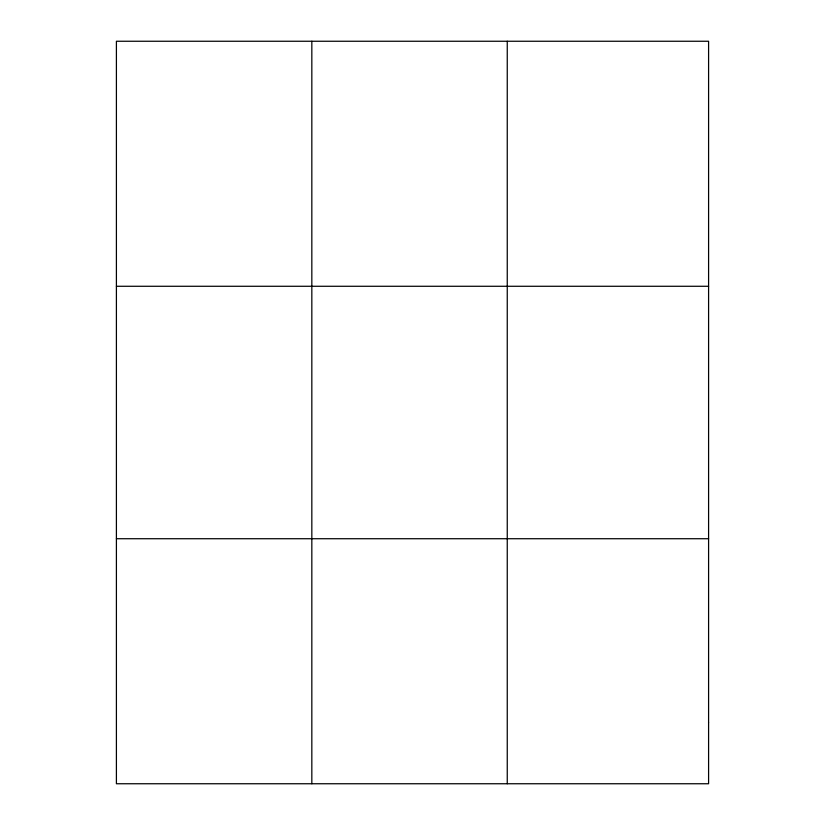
<?xml version="1.0" encoding="UTF-8"?>
<svg xmlns="http://www.w3.org/2000/svg" width="825" height="825" viewBox="0 0 825 825"><rect width="100%" height="100%" fill="white"/><g stroke="black" fill="none" stroke-linecap="round" stroke-linejoin="round"><path stroke-width="1.24" d="M311.829 41.25L311.829 783.75M507.251 41.25L507.251 783.75M116.407 286.275L708.592 286.275M116.407 538.725L708.592 538.725M708.592 722.494L708.592 783.75L116.407 783.75L116.407 41.25L708.592 41.25L708.592 722.494"/></g></svg>
